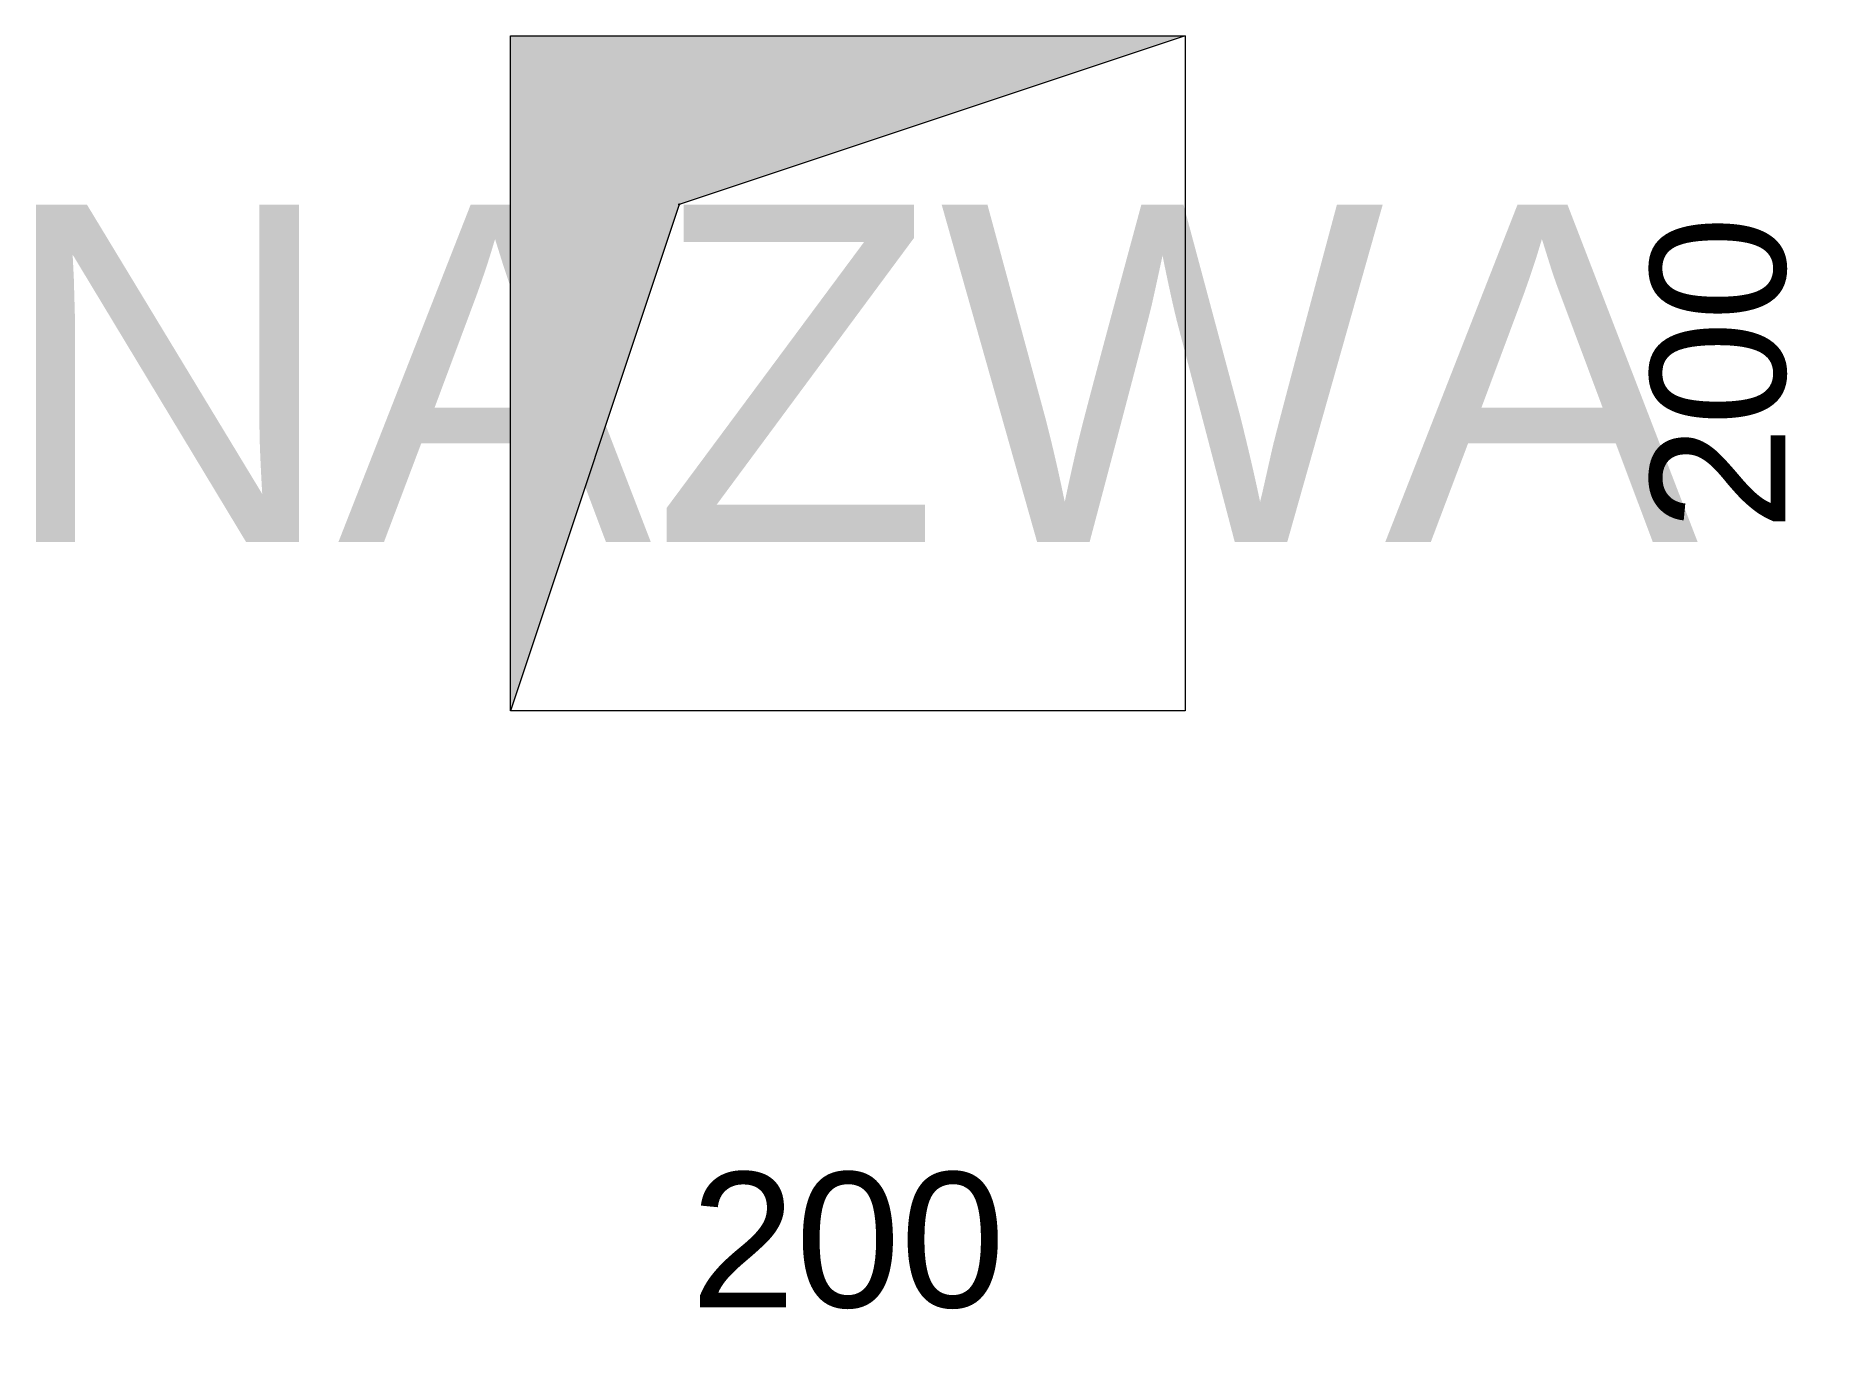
# Model space of a CAD drawing. Header units: millimetres. Extents: x -141 to 391, y -389 to 0.
import ezdxf
from ezdxf.enums import TextEntityAlignment as Align

# ---------------------------------------------------------------- set-up
doc = ezdxf.new("R2010")
doc.units = ezdxf.units.MM
doc.header["$LTSCALE"] = 10
doc.header["$MEASUREMENT"] = 0
doc.layers.get('Defpoints').update_dxf_attribs({"color": 2, "lineweight": 50})
doc.layers.add('G-Bloki niewidoczna', color=7, linetype='Continuous', plot=False)
doc.layers.add('G-Opisy', color=2, linetype='Continuous', lineweight=18)
doc.layers.add('G-Otwory', color=6, linetype='Continuous', lineweight=15)
doc.styles.add('Arial-GG', font='arial.ttf')
doc.dimstyles.new('e-cad_1_50_[mm]', dxfattribs={"dimscale": 50, "dimtxt": 2, "dimasz": 1.8, "dimexe": 1.5, "dimexo": 0, "dimgap": 0.6, "dimtad": 1, "dimdec": 1, "dimrnd": 1, "dimtxsty": 'Arial-GG', "dimblk": 'OBLIQUE', "dimcen": 0, "dimdle": 1, "dimclrd": 4, "dimclre": 4, "dimclrt": 7, "dimadec": 1, "dimazin": 0, "dimtfac": 1, "dimtdec": 1, "dimtix": 1, "dimtmove": 0, "dimatfit": 2, "dimfxl": 1.5, "dimfxlon": 1, "dimlwd": -1, "dimlwe": -1, "dimarcsym": 0})

# ---------------------------------------------------------------- blocks, each defined once
blk = doc.blocks.new('*D1')
at = {"layer": 'Defpoints', "color": 0, "ltscale": 2}
for p in [(0, -200), (200, -200), (200, -389.43)]:
    blk.add_point(p, dxfattribs=at)
at = {"layer": 'G-Bloki niewidoczna', "color": 1, "ltscale": 2, "insert": (100, -357.01), "char_height": 40, "attachment_point": 5, "style": 'Arial-GG'}
blk.add_mtext('200', dxfattribs=at)
blk = doc.blocks.new('_Oblique')
at = {"color": 0, "linetype": 'ByBlock', "lineweight": -2}
blk.add_line((-0.5, -0.5), (0.5, 0.5), dxfattribs=at)
blk = doc.blocks.new('*D2')
at = {"layer": 'Defpoints', "color": 0, "ltscale": 2}
for p in [(200, 0), (390.59, 0), (200, -200)]:
    blk.add_point(p, dxfattribs=at)
at = {"layer": 'G-Bloki niewidoczna', "color": 1, "ltscale": 2, "insert": (358.17, -100), "char_height": 40, "attachment_point": 5, "rotation": 90, "style": 'Arial-GG'}
blk.add_mtext('200', dxfattribs=at)

msp = doc.modelspace()

# ---------------------------------------------------------------- hatches: boundary and pattern name
at = {"layer": 'G-Otwory', "ltscale": 2}
msp.add_hatch(color=256, dxfattribs=at).paths.add_polyline_path([(0, 0), (0, -200), (50, -50), (200, 0)])

# ---------------------------------------------------------------- linework, layer by layer
at = {"ltscale": 2}
msp.add_point((50, -50), dxfattribs=at)
at = {"layer": 'G-Otwory', "ltscale": 2}
for points in [[(0, 0), (200, 0), (200, -200), (0, -200)], [(0, 0), (200, 0), (50, -50), (0, -200)]]:
    msp.add_lwpolyline(points, close=True, dxfattribs=at)

# ---------------------------------------------------------------- texts
at = {"layer": 'G-Opisy', "ltscale": 2, "style": 'Arial-GG'}
msp.add_attdef('NAZWA', text='OSŻ-1/0', height=100, dxfattribs=at).set_placement((100, -100), align=Align.MIDDLE_CENTER)

# ---------------------------------------------------------------- dimensions: what is measured, and where the dimension line sits
at = {"layer": 'G-Bloki niewidoczna', "ltscale": 2}
dim = msp.add_linear_dim(base=(390.59, 0), p1=(200, -200), p2=(200, 0), angle=90, dimstyle='e-cad_1_50_[mm]', override={"dimscale": 20, "dimtih": 0, "dimse1": 1, "dimse2": 1, "dimsd1": 1, "dimsd2": 1, "dimclrd": 1, "dimclre": 1, "dimclrt": 1, "dimtofl": 1}, dxfattribs=at)
dim.commit()
dim.dimension.update_dxf_attribs({"geometry": '*D2', "text_midpoint": (358.17, -100)})
dim = msp.add_linear_dim(base=(200, -389.43), p1=(0, -200), p2=(200, -200), dimstyle='e-cad_1_50_[mm]', override={"dimscale": 20, "dimse1": 1, "dimse2": 1, "dimsd1": 1, "dimsd2": 1, "dimclrd": 1, "dimclre": 1, "dimclrt": 1}, dxfattribs=at)
dim.commit()
dim.dimension.update_dxf_attribs({"geometry": '*D1', "text_midpoint": (100, -357.01)})

doc.saveas('drawing.dxf')
